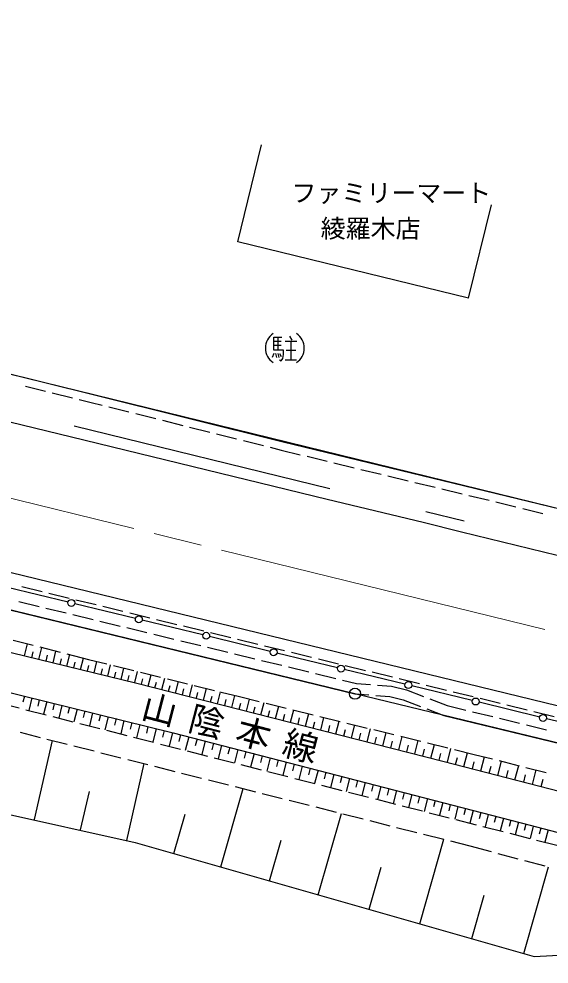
# Model space of a CAD drawing. Units: millimetres at full size, sheet at 1:1000; details may follow other scales. Extents: x 40000 to 680000, y 20000 to 380000.
# Drawn here: x 175805 to 214030, y 263000 to 331184 of the extents above; entities that cross this region are included whole.
import ezdxf
from ezdxf.enums import TextEntityAlignment as Align

# ---------------------------------------------------------------- set-up
doc = ezdxf.new("R2010")
doc.units = ezdxf.units.MM
doc.header["$LTSCALE"] = 1000
doc.linetypes.add('CHAIN', pattern=[18.5, 12, -1.5, 3.5, -1.5])
for name, color, linetype, lineweight in [('M-BGD', 7, 'Continuous', 25), ('M-BMK', 2, 'CHAIN', 13), ('M-BMK-ROW', 30, 'Continuous', 25), ('M-STR-STRC', 7, 'Continuous', 25)]:
    doc.layers.add(name, color=color, linetype=linetype, lineweight=lineweight)
doc.styles.add('ＭＳ ゴシック', font='')
doc.styles.get('ＭＳ ゴシック').set_extended_font_data('MS Gothic')

msp = doc.modelspace()

# ---------------------------------------------------------------- linework, layer by layer
at = {"layer": 'M-BGD'}
for p, q in [((191594, 315104), (193302, 322106)), ((208221, 311047), (209869, 317782)), ((208221, 311047), (191594, 315104)), ((149809, 311790), (181168, 304098)), ((194184, 307290), (194184, 308228)), ((194184, 308228), (194769, 308228)), ((194482, 308228), (194482, 307290)), ((195303, 308293), (195477, 307998)), ((194184, 307937), (194714, 307937)), ((194184, 307643), (194711, 307643)), ((195012, 307937), (195833, 307937)), ((195012, 307937), (195827, 307937)), ((195416, 307937), (195416, 306586)), ((194187, 307054), (194069, 306764)), ((194892, 307290), (194184, 307290)), ((194304, 307056), (194365, 306764)), ((194480, 307054), (194539, 306766)), ((194598, 307054), (194715, 306819)), ((194834, 306695), (194892, 306986)), ((194892, 306986), (194892, 307290)), ((195070, 307290), (195768, 307290)), ((194601, 306589), (194711, 306527)), ((194711, 306527), (194834, 306695)), ((195009, 306586), (195823, 306586)), ((176271, 304681), (177727, 304324)), ((178213, 304205), (179670, 303847)), ((180156, 303728), (181024, 303515)), ((181024, 303515), (181802, 303320)), ((181168, 304098), (194849, 300667)), ((182287, 303198), (183742, 302834)), ((184227, 302712), (185682, 302347)), ((186167, 302226), (187622, 301861)), ((198231, 297292), (179788, 301794)), ((188107, 301739), (189562, 301374)), ((190047, 301253), (191502, 300888)), ((191987, 300766), (193442, 300401)), ((193927, 300280), (194705, 300085)), ((194705, 300085), (196092, 299749)), ((194849, 300667), (215603, 295646)), ((196578, 299631), (198036, 299279)), ((198522, 299161), (199980, 298808)), ((200466, 298691), (201924, 298338)), ((202410, 298220), (203868, 297868)), ((204354, 297750), (205812, 297397)), ((206298, 297280), (207756, 296927)), ((208242, 296810), (209700, 296457)), ((210186, 296339), (211644, 295987)), ((207909, 294945), (205137, 295634)), ((212130, 295869), (213588, 295516)), ((176021, 290233), (177478, 289878)), ((172116, 289284), (200034, 282502)), ((175809, 289159), (177267, 288805)), ((177964, 289759), (179421, 289404)), ((179907, 289285), (181364, 288930)), ((177752, 288687), (179210, 288333)), ((181850, 288811), (183307, 288456)), ((179696, 288215), (181154, 287861)), ((181639, 287743), (183097, 287388)), ((183793, 288337), (185250, 287982)), ((185736, 287863), (187193, 287508)), ((183583, 287270), (185040, 286916)), ((187679, 287390), (189136, 287034)), ((169084, 286962), (184310, 283267)), ((185526, 286798), (186984, 286444)), ((189622, 286916), (191079, 286560)), ((191565, 286442), (193022, 286086)), ((175382, 286371), (176835, 286000)), ((176218, 285231), (176430, 286103)), ((177250, 284980), (177459, 285840)), ((177319, 285876), (178773, 285504)), ((187470, 286326), (188927, 285972)), ((189413, 285854), (190871, 285500)), ((193508, 285968), (194965, 285612)), ((176734, 285105), (176838, 285535)), ((177759, 284857), (177861, 285281)), ((178267, 284734), (178473, 285581)), ((178768, 284612), (178869, 285030)), ((179257, 285380), (180813, 284983)), ((179269, 284490), (179472, 285326)), ((180257, 284251), (180457, 285074)), ((191357, 285382), (192814, 285028)), ((195451, 285494), (196908, 285138)), ((197394, 285020), (198851, 284665)), ((179763, 284371), (179863, 284782)), ((180747, 284132), (180846, 284540)), ((180813, 284983), (182139, 284656)), ((181237, 284013), (181435, 284830)), ((182213, 283776), (182410, 284589)), ((182625, 284536), (184081, 284178)), ((183185, 283540), (183381, 284350)), ((193300, 284910), (194758, 284556)), ((195244, 284437), (196701, 284083)), ((199337, 284546), (200794, 284191)), ((168615, 284191), (186937, 279692)), ((181725, 283895), (181824, 284301)), ((182699, 283658), (182797, 284063)), ((183668, 283423), (183766, 283826)), ((184152, 283306), (184348, 284112)), ((184567, 284058), (186023, 283699)), ((185125, 283060), (185331, 283870)), ((197187, 283965), (198645, 283611)), ((201280, 284072), (202737, 283717)), ((184310, 283267), (206373, 277640)), ((184639, 283183), (184742, 283589)), ((185616, 282934), (185720, 283343)), ((186107, 282809), (186315, 283627)), ((186509, 283580), (187965, 283221)), ((186602, 282683), (186708, 283096)), ((187098, 282556), (187309, 283382)), ((188099, 282301), (188312, 283135)), ((188451, 283101), (189907, 282742)), ((199131, 283493), (200152, 283245)), ((200152, 283245), (201159, 283167)), ((201657, 283129), (202664, 283051)), ((202664, 283051), (203743, 282791)), ((203223, 283598), (204680, 283243)), ((205166, 283124), (206623, 282769)), ((176202, 282328), (176093, 281885)), ((187599, 282429), (187705, 282846)), ((188605, 282172), (188712, 282593)), ((189110, 282043), (189325, 282886)), ((189621, 281913), (189729, 282338)), ((190131, 281783), (190348, 282634)), ((190392, 282623), (191719, 282296)), ((191162, 281520), (191382, 282379)), ((191719, 282296), (193136, 281946)), ((200034, 282502), (201041, 282424)), ((201540, 282386), (202546, 282308)), ((202546, 282308), (203518, 282074)), ((203743, 282791), (204974, 282311)), ((207109, 282650), (208566, 282295)), ((174376, 281847), (175829, 281475)), ((176734, 282197), (176514, 281300)), ((177272, 282065), (177162, 281617)), ((177811, 281933), (177588, 281026)), ((178355, 281799), (178244, 281346)), ((178899, 281666), (178674, 280748)), ((190647, 281651), (190756, 282081)), ((191683, 281387), (191794, 281821)), ((192204, 281254), (192425, 282122)), ((193255, 280986), (193478, 281862)), ((193622, 281827), (195078, 281468)), ((194316, 280715), (194542, 281600)), ((203518, 282074), (204749, 281593)), ((205440, 282129), (206671, 281648)), ((206671, 281648), (208020, 281321)), ((209052, 282176), (210509, 281821)), ((210995, 281703), (212452, 281347)), ((176313, 281352), (177767, 280980)), ((179450, 281531), (179337, 281072)), ((180000, 281395), (179772, 280468)), ((180557, 281259), (180443, 280795)), ((181113, 281122), (180883, 280184)), ((181676, 280984), (181561, 280515)), ((192729, 281120), (192841, 281558)), ((193786, 280851), (193898, 281293)), ((194852, 280579), (194966, 281025)), ((195388, 280442), (195616, 281335)), ((195564, 281348), (197020, 280989)), ((196470, 280166), (196700, 281068)), ((205214, 281412), (206445, 280931)), ((206445, 280931), (233049, 274483)), ((208506, 281203), (209964, 280850)), ((212938, 281229), (214396, 280873)), ((178251, 280856), (179704, 280485)), ((180189, 280361), (181642, 279990)), ((182239, 280845), (182006, 279897)), ((182809, 280706), (182692, 280231)), ((183378, 280566), (183142, 279606)), ((183954, 280424), (183836, 279945)), ((184530, 280283), (184291, 279313)), ((195929, 280304), (196044, 280755)), ((197017, 280027), (197133, 280482)), ((197506, 280869), (198962, 280510)), ((197563, 279887), (197795, 280798)), ((198666, 279606), (198901, 280525)), ((199447, 280391), (200904, 280031)), ((199780, 279322), (200017, 280250)), ((210450, 280732), (211908, 280379)), ((212394, 280261), (213852, 279908)), ((175891, 279721), (177345, 279354)), ((182126, 279866), (183580, 279494)), ((185112, 280140), (184993, 279655)), ((185694, 279997), (185453, 279016)), ((186283, 279852), (186162, 279362)), ((186872, 279708), (186628, 278715)), ((186937, 279692), (212665, 273013)), ((187465, 279555), (187337, 279060)), ((198115, 279747), (198232, 280206)), ((199223, 279464), (199341, 279928)), ((200342, 279178), (200462, 279647)), ((200905, 279035), (201144, 279972)), ((201389, 279912), (202846, 279553)), ((202040, 278745), (202282, 279692)), ((176934, 273435), (178231, 279130)), ((177830, 279231), (179284, 278864)), ((184064, 279371), (185517, 278999)), ((186002, 278875), (187455, 278504)), ((188059, 279401), (187803, 278415)), ((188650, 279247), (188522, 278754)), ((189242, 279094), (188987, 278112)), ((189830, 278941), (189703, 278450)), ((201473, 278890), (201593, 279363)), ((202614, 278599), (202735, 279077)), ((203187, 278453), (203431, 279409)), ((203331, 279433), (204788, 279074)), ((204345, 278158), (204591, 279123)), ((205273, 278954), (206729, 278595)), ((179769, 278742), (181223, 278374)), ((181708, 278252), (183162, 277884)), ((187940, 278380), (189393, 278009)), ((190419, 278788), (190166, 277811)), ((191005, 278636), (190878, 278147)), ((191591, 278484), (191339, 277511)), ((192175, 278332), (192048, 277846)), ((203766, 278305), (203889, 278788)), ((204929, 278009), (205053, 278496)), ((205514, 277860), (205762, 278834)), ((206105, 277709), (206230, 278201)), ((206695, 277557), (206951, 278541)), ((207215, 278476), (208632, 278126)), ((207893, 277246), (208153, 278244)), ((183647, 277762), (185101, 277394)), ((189877, 277885), (191331, 277513)), ((192758, 278181), (192507, 277213)), ((193339, 278030), (193213, 277546)), ((193920, 277879), (193670, 276916)), ((194498, 277729), (194373, 277247)), ((195076, 277579), (194827, 276620)), ((206373, 277640), (228086, 272003)), ((207294, 277401), (207424, 277901)), ((208500, 277088), (208631, 277594)), ((208632, 278126), (209940, 277799)), ((209107, 276931), (209369, 277942)), ((210333, 276612), (210598, 277634)), ((210425, 277677), (211880, 277313)), ((183580, 271921), (184842, 277460)), ((185586, 277272), (187040, 276904)), ((191815, 277390), (193268, 277018)), ((193753, 276894), (195206, 276523)), ((195652, 277430), (195527, 276950)), ((196228, 277280), (195980, 276325)), ((196801, 277131), (196677, 276654)), ((197374, 276983), (197127, 276032)), ((197944, 276835), (197821, 276359)), ((209720, 276772), (209852, 277282)), ((210952, 276452), (211086, 276968)), ((211572, 276291), (211840, 277323)), ((212365, 277192), (213820, 276828)), ((212824, 275966), (213095, 277009)), ((187525, 276782), (188979, 276415)), ((189464, 276292), (190918, 275925)), ((195690, 276399), (197144, 276028)), ((198515, 276687), (198269, 275740)), ((199083, 276539), (198960, 276066)), ((199650, 276392), (199406, 275449)), ((200216, 276245), (200094, 275774)), ((212198, 276128), (212333, 276650)), ((213457, 275801), (213594, 276329)), ((166972, 275610), (184194, 271781)), ((190359, 270017), (191974, 275658)), ((191403, 275802), (192858, 275435)), ((197628, 275904), (199081, 275532)), ((200781, 276098), (200538, 275160)), ((201344, 275952), (201222, 275483)), ((201907, 275806), (201664, 274872)), ((202467, 275661), (202346, 275194)), ((203028, 275515), (202786, 274585)), ((180257, 272678), (180888, 275447)), ((193342, 275312), (194797, 274945)), ((195281, 274823), (196736, 274455)), ((199566, 275409), (201019, 275037)), ((201504, 274913), (202957, 274542)), ((203585, 275370), (203465, 274905)), ((204143, 275225), (203903, 274300)), ((204699, 275081), (204578, 274619)), ((205254, 274937), (205015, 274016)), ((205807, 274794), (205687, 274333)), ((197220, 274333), (198675, 273965)), ((203441, 274418), (204894, 274047)), ((206359, 274650), (206121, 273733)), ((206910, 274507), (206791, 274049)), ((207460, 274364), (207223, 273451)), ((208008, 274222), (207890, 273766)), ((186974, 270986), (187781, 273806)), ((197393, 268003), (199072, 273865)), ((199160, 273843), (200614, 273475)), ((205379, 273923), (206832, 273551)), ((207317, 273427), (208770, 273056)), ((208556, 274080), (208320, 273171)), ((209101, 273938), (208983, 273484)), ((209647, 273797), (209412, 272892)), ((210190, 273656), (210072, 273203)), ((210733, 273515), (210499, 272614)), ((201099, 273353), (202553, 272985)), ((203038, 272863), (204492, 272496)), ((209254, 272932), (210708, 272561)), ((211273, 273375), (211156, 272924)), ((211814, 273234), (211581, 272337)), ((212352, 273095), (212236, 272646)), ((212890, 272955), (212657, 272062)), ((212665, 273013), (227575, 269126)), ((213425, 272815), (213309, 272369)), ((204977, 272373), (206431, 272006)), ((211192, 272437), (212645, 272065)), ((213961, 272676), (213730, 271788)), ((184194, 271781), (212963, 263546)), ((193876, 269010), (194715, 271941)), ((204703, 265910), (206447, 272002)), ((206916, 271883), (208321, 271528)), ((208321, 271528), (209849, 271119)), ((213130, 271942), (214583, 271570)), ((210332, 270990), (211781, 270602)), ((212199, 263765), (213987, 270011)), ((212264, 270472), (213713, 270084)), ((201048, 266957), (201920, 270002)), ((208451, 264838), (209345, 267961)), ((212963, 263546), (228562, 264419))]:
    msp.add_line(p, q, dxfattribs=at)
for centre, start, end in [((194844, 307437), 123.85503, 236.14497), ((195115, 307437), 303.85503, 56.14497)]:
    msp.add_arc(centre, 1264, start, end, dxfattribs=at)
at = {"layer": 'M-BMK'}
for q in [(71977, 322020), (241947, 280231)]:
    msp.add_line((202062, 289998), q, dxfattribs=at)
at = {"layer": 'M-BMK-ROW'}
for points in [[(74233, 331184), (93433, 326506), (100486, 323029), (107570, 321273), (148824, 311284), (149809, 311790), (245597, 288298)], [(310299, 253746), (307683, 253735), (270190, 264276), (262894, 267048), (233049, 274483), (200034, 282502), (169092, 290015), (144824, 295900), (125826, 300514), (101150, 306534), (82257, 311122), (69863, 313346)]]:
    msp.add_lwpolyline(points, dxfattribs=at)
msp.add_circle((200034, 282502), 400, dxfattribs=at)
at = {"layer": 'M-STR-STRC'}
for p, q in [((179598, 301017), (172310, 302786)), ((198042, 296515), (179598, 301017)), ((204944, 294858), (198042, 296515)), ((160449, 294855), (238118, 275911)), ((207716, 294169), (204944, 294858)), ((217085, 291877), (207716, 294169)), ((179350, 289112), (174978, 290179)), ((184207, 287927), (179836, 288994)), ((189065, 286743), (184693, 287809)), ((193923, 285558), (189551, 286624)), ((198780, 284373), (194408, 285439)), ((203638, 283188), (199266, 284255)), ((208495, 282004), (204124, 283070)), ((213353, 280819), (208981, 281885)), ((218211, 279634), (213839, 280700))]:
    msp.add_line(p, q, dxfattribs=at)
for centre in [(179593, 289053), (184450, 287868), (189308, 286683), (194165, 285499), (199023, 284314), (203881, 283129), (208738, 281944), (213596, 280759)]:
    msp.add_circle(centre, 250, dxfattribs=at)

# ---------------------------------------------------------------- texts
at = {"layer": 'M-BGD', "style": 'ＭＳ ゴシック'}
for s, p in [('ファミリーマート', (202657, 318629)), ('綾羅木店', (201163, 316069))]:
    msp.add_text(s, height=1320, dxfattribs=at).set_placement(p, align=Align.MIDDLE_CENTER)
at = {"layer": 'M-BGD', "insert": (191499, 279817), "char_height": 1833, "attachment_point": 5, "rotation": 345.449, "style": 'ＭＳ ゴシック'}
msp.add_mtext('\\T1.4;山陰本線', dxfattribs=at)

doc.saveas('drawing.dxf')
